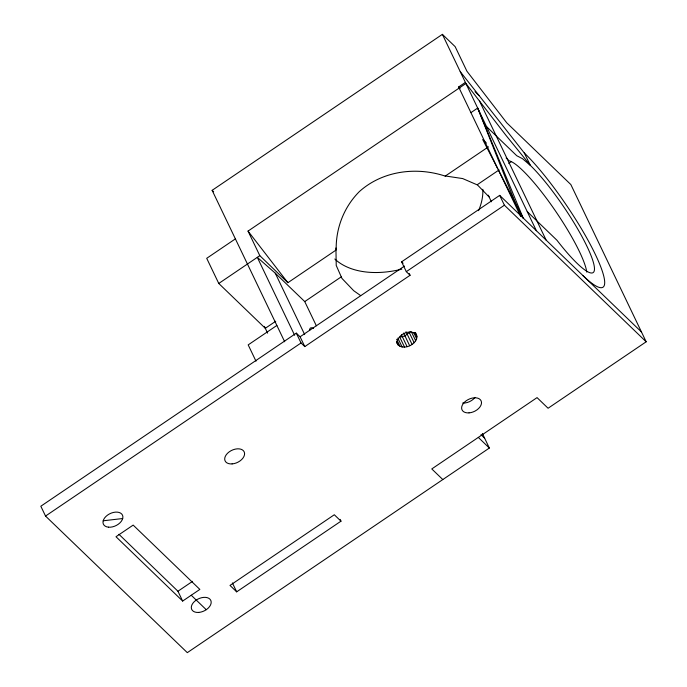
<?xml version="1.0" encoding="UTF-8"?>
<svg xmlns="http://www.w3.org/2000/svg" width="687" height="687" viewBox="0 0 687 687"><rect width="100%" height="100%" fill="white"/><g stroke="black" fill="none" stroke-linecap="round" stroke-linejoin="round"><path stroke-width="1.03" d="M396.614 342.16C400.753 353.711 422.608 342.796 415.395 332.499M404.523 347.09L399.817 337.265L404.969 335.9L410.474 331.623M284.684 341.765L212.128 190.333L442.385 34.35L455.155 46.656L466.92 71.216L506.766 122.836L570.845 184.563L646.175 341.791L548.08 408.25L537.054 397.618L431.78 468.938L442.806 479.56M523.314 218.346L497.792 168.796L458.633 86.974L465.4 82.388M235.392 238.878L206.71 258.312L218.767 283.465L265.302 328.3L275.727 321.241M499.08 169.929L477.113 184.812L462.669 178.568L444.403 175.838C415.566 166.589 382.281 170.969 359.335 191.604C343.938 207.079 335.754 228.196 336.183 249.974L287.879 282.709L259.806 255.658L248.033 231.09L465.923 83.488L505.769 135.099L530.45 165.49A70.409 12.538 55.9 0 1 592.108 258.449A70.409 12.538 55.9 0 1 556.977 240.278L527.255 211.648M218.767 283.465L259.806 255.658M470.93 112.634L477.697 108.048L523.108 217.925M445.124 176.173L488.448 146.829M294.637 335.265L257.307 257.35L275.264 273.177L304.745 301.584L341.267 276.844L336.226 265.44L335.934 247.973M508.741 163.386L511.377 161.6M276.87 325.449L248.187 344.883L256.002 361.199M409.212 273.495L410.07 275.281L304.796 346.6L300.09 336.776L296.329 333.143L40.825 506.233L45.531 516.057L187.311 652.65L489.35 448.036L482.377 433.48M410.07 275.281L406.309 271.657L401.603 261.833L499.689 195.374L641.469 331.967M300.09 336.776L404.48 266.058M45.531 516.057L301.035 342.976L304.796 346.6M406.309 271.657L504.404 205.207L646.175 341.791M118.945 534.306L177.942 591.241L192.566 581.339M182.648 601.065L199.848 589.412L133.175 525.1L115.991 536.736L182.648 601.065L177.942 591.241M340.984 521.175L334.311 514.752L229.999 585.418L236.672 591.842L340.984 521.175L340.125 519.389M103.196 520.789L122.69 518.53M360.649 295.599L353.719 290.713L341.971 278.433L341.267 276.844M475 91.637L479.157 95.648M458.633 86.974L460.11 88.391M486.594 126.657L516.761 155.726L522.541 158.714L530.45 165.49L524.233 152.892L460.238 71.62M506.13 157.933L509.179 160.861A70.409 12.538 55.9 0 1 553.404 207.989A70.409 12.538 55.9 0 1 586.767 272.104M486.396 143.068L482.686 139.495L497.792 168.796M401.603 261.833L403.106 263.284M480.969 434.665L484.644 438.203M478.324 437.404L489.35 448.036M212.128 190.333L213.631 191.785M206.246 609.712L191.252 595.243M477.585 185.061L489.204 197.066L491.342 201.789M248.033 231.09L287.879 282.709M416.674 335.179C411.144 327.605 395.686 334.913 397.464 343.947M396.562 341.637L398.469 345.389L396.751 341.817M498.642 170.453L520.712 216.465L477.697 108.048M488.294 195.16L489.204 197.066M479.552 101.135L546.148 240.141M442.385 34.35L536.384 230.729M499.689 195.374L504.404 205.207M414.879 332.456L417.018 336.922M413.694 332.594L416.691 338.854M411.427 331.89L415.704 340.821M409.418 332.886L414.132 342.71M406 331.718L412.071 344.385M403.604 333.058L409.675 345.724M401.483 334.93L407.099 346.652M397.842 338.09L402.118 347.021M396.631 339.292L400.057 346.437M304.745 301.584L316.338 325.775M275.264 273.177L304.685 334.595M296.329 333.143L301.035 342.976M264.375 326.368L267.621 333.143M232.386 582.911L236.672 591.842M475.026 397.43A10.563 6.69 -25.6 0 1 462.669 403.063M524.233 152.892A88.005 15.664 55.9 0 1 595.363 254.482A88.005 15.664 55.9 0 1 583.091 275.727M482.841 189.294A84.484 53.509 -25.6 0 1 478.564 210.669M401.809 269.167A84.484 53.509 -25.6 0 1 334.827 259.025M309.674 330.301A42.242 7.523 55.9 0 1 313.461 328.386M469.015 412.878A10.563 6.69 -25.6 0 0 481.166 400.968A10.563 6.69 -25.6 0 0 464.498 402.204A10.563 6.69 -25.6 0 0 469.015 412.878M108.477 527.178A10.563 6.69 -25.6 0 0 122.879 516.633A10.563 6.69 -25.6 0 0 107.473 515.164A10.563 6.69 -25.6 0 0 108.477 527.178M198.698 612.426A10.563 6.69 -25.6 0 0 210.849 600.515A10.563 6.69 -25.6 0 0 194.181 601.752A10.563 6.69 -25.6 0 0 198.698 612.426M232.094 463.905A10.563 6.69 -25.6 0 0 244.246 451.986A10.563 6.69 -25.6 0 0 227.586 453.222A10.563 6.69 -25.6 0 0 232.094 463.905"/></g></svg>
